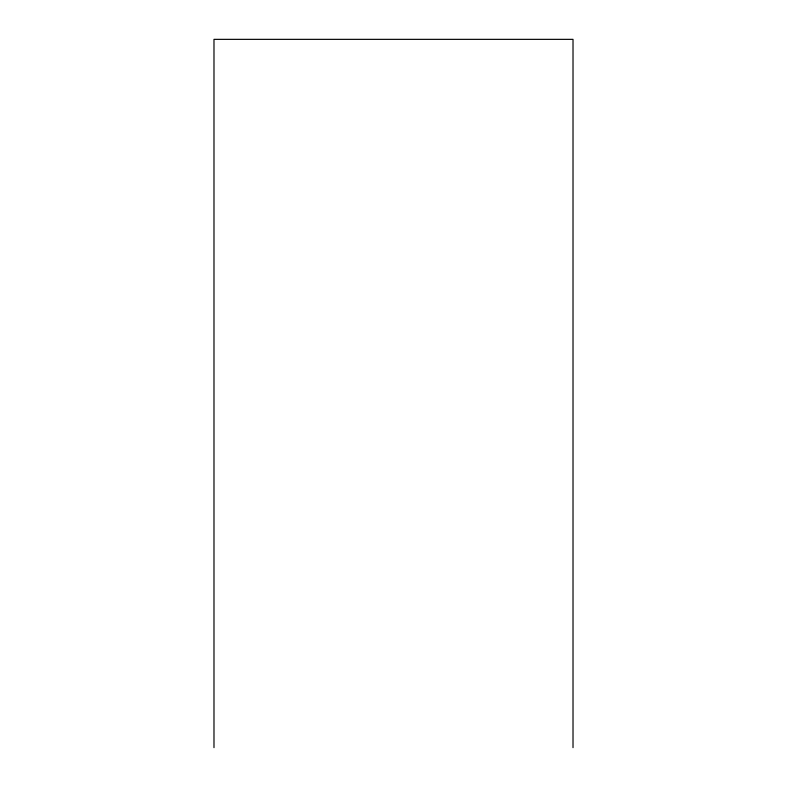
<?xml version="1.0" encoding="UTF-8"?>
<svg xmlns="http://www.w3.org/2000/svg" width="787" height="787" viewBox="0 0 787 787"><rect width="100%" height="100%" fill="white"/><g stroke="black" fill="none" stroke-linecap="round" stroke-linejoin="round"><path stroke-width="1.18" d="M573.015 747.65L573.015 39.35L213.985 39.35L213.985 747.65"/></g></svg>
